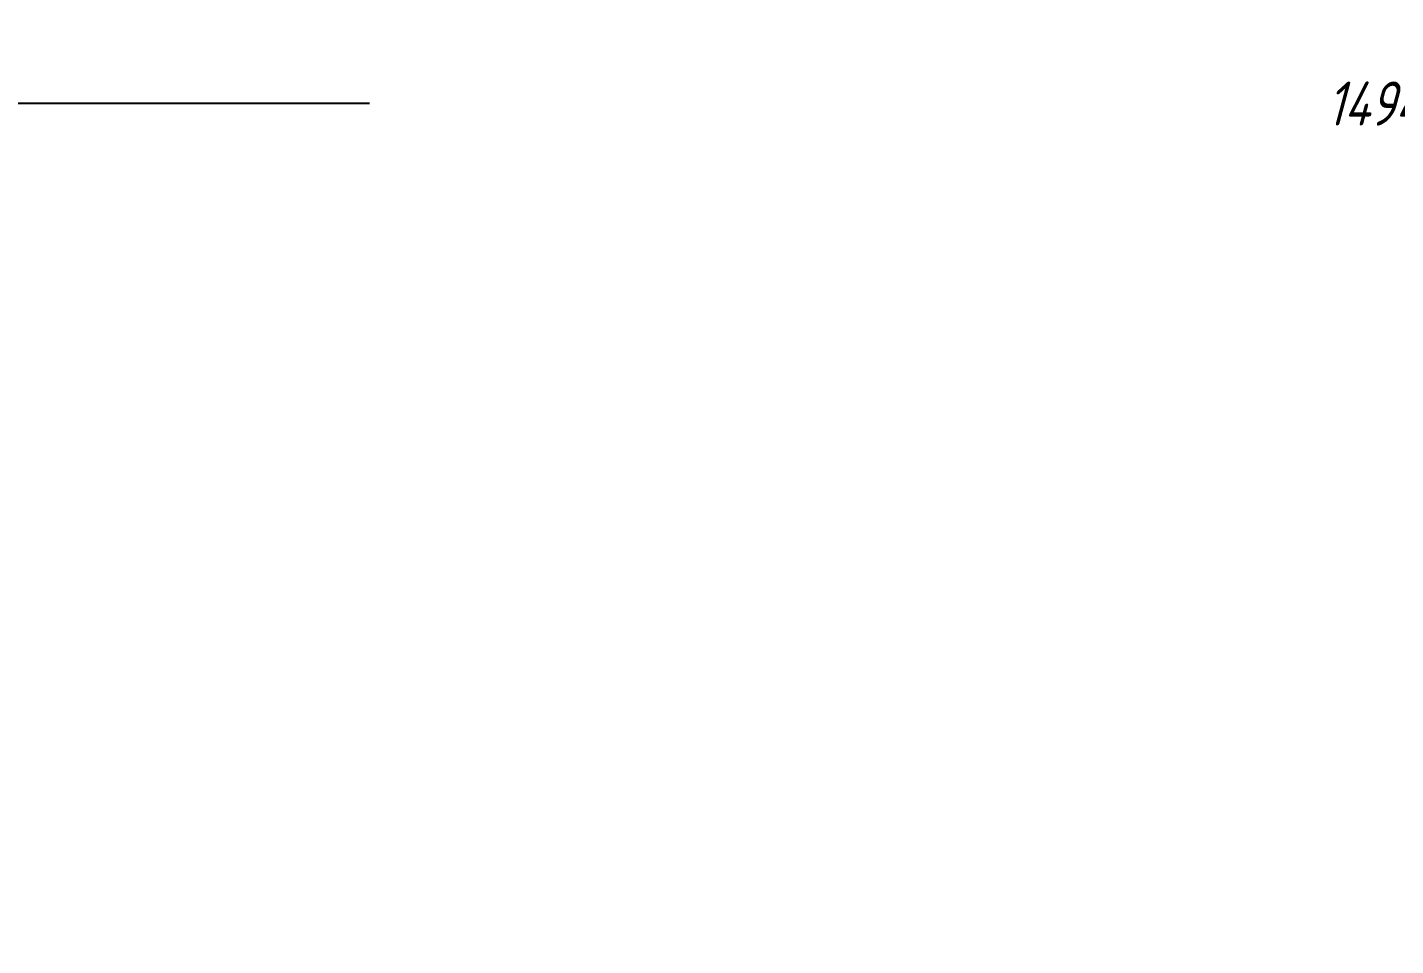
# Model space of a CAD drawing. Header units: millimetres. Extents: x 0 to 1682, y 0 to 594.
# Drawn here: x 925.8 to 1081, y 306.2 to 410.3 of the extents above; entities that cross this region are included whole.
import ezdxf

# ---------------------------------------------------------------- set-up
doc = ezdxf.new("R2010")
doc.units = ezdxf.units.MM
doc.linetypes.add('K5LT_THIN', pattern=[0])
doc.layers.add('Системный слой', color=7, linetype='Continuous')
doc.styles.add('KDIMTEXTSTYLE', font='GOST_AU.SHX', dxfattribs={"width": 0.96, "oblique": 15, "height": 5})
doc.dimstyles.new('KDIMSTYLE (0.25)', dxfattribs={"dimtxt": 5, "dimasz": 1, "dimexe": 2, "dimexo": 0, "dimgap": 1, "dimtad": 1, "dimlfac": 4, "dimtxsty": 'KDIMTEXTSTYLE', "dimsah": 1, "dimcen": 0, "dimdle": 1, "dimadec": 0, "dimazin": 0, "dimtfac": 0.667, "dimtmove": 0, "dimatfit": 3, "dimfxl": 1, "dimtvp": 1, "dimtolj": 1, "dimtzin": 0, "dimarcsym": 0})

# ---------------------------------------------------------------- blocks, each defined once
blk = doc.blocks.new('KDIMARROW_01')
at = {"layer": 'Системный слой'}
blk.add_hatch(color=0, dxfattribs=at).paths.add_polyline_path([(0, 0), (-5, 0.66), (-4.5, 0), (-5, -0.66)])
at = {"layer": 'Системный слой', "color": 0, "linetype": 'K5LT_THIN', "lineweight": 18}
for p, q in [((-4.5, 0), (-5, 0.66)), ((-5, 0.66), (0, 0)), ((0, 0), (-5, -0.66)), ((-5, -0.66), (-4.5, 0)), ((0, 0), (-1, 0))]:
    blk.add_line(p, q, dxfattribs=at)

msp = doc.modelspace()

# ---------------------------------------------------------------- dimensions: what is measured, and where the dimension line sits
at = {"layer": 'Системный слой', "color": 7}
msp.add_linear_dim(base=(893.0278, 401.7), p1=(1266.5278, 325.4773), p2=(893.0278, 325.4773), location=(1079.7778, 401.7), dimstyle='KDIMSTYLE (0.25)', override={"dimexo": 0, "dimpost": '\\H5.0;\\W0.965;\\Q15;<>\\H5.0;\\W0.965;\\Q15;\\Q15;*', "dimblk1": 'KDIMARROW_01', "dimblk2": 'KDIMARROW_01', "dimse1": 0, "dimse2": 0, "dimclrt": 7, "dimtolj": 1}, dxfattribs=at).render()

doc.saveas('drawing.dxf')
